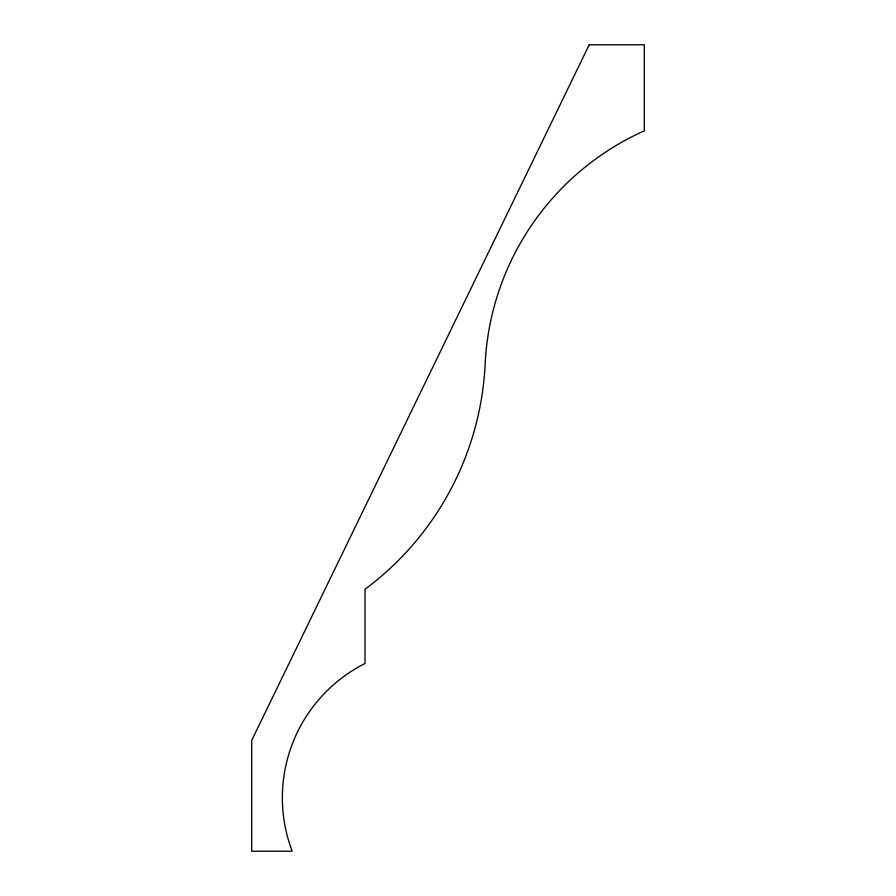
<?xml version="1.0" encoding="UTF-8"?>
<svg xmlns="http://www.w3.org/2000/svg" width="896" height="896" viewBox="0 0 896 896"><rect width="100%" height="100%" fill="white"/><g stroke="black" fill="none" stroke-linecap="round" stroke-linejoin="round"><path stroke-width="1.34" d="M589.187 44.8L251.698 740.41L251.698 851.2L292.186 851.2A150.349 150.349 0 0 1 365.008 663.499L365.008 589.266A298.446 298.446 0 0 0 485.15 363.989A269.573 269.573 0 0 1 644.302 130.838L644.302 44.8L589.187 44.8"/></g></svg>
